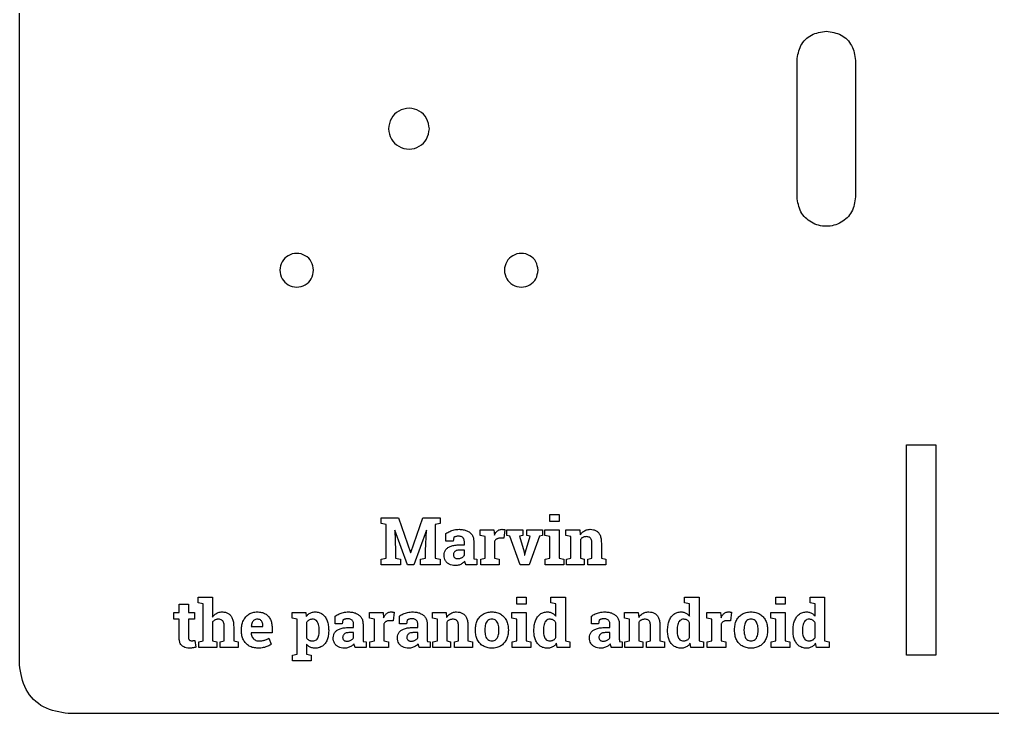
# Model space of a CAD drawing. Extents: x -215 to 205, y 28 to 519.
# Drawn here: x 5 to 104.7, y 149.5 to 220.7 of the extents above; entities that cross this region are included whole.
import ezdxf

# ---------------------------------------------------------------- set-up
doc = ezdxf.new("R2010")
doc.units = 0
doc.layers.add('Layer_1', color=7, linetype='CONTINUOUS')

msp = doc.modelspace()

# ---------------------------------------------------------------- linework, layer by layer
at = {"layer": 'Layer_1', "color": 7}
for points in [[(5.048302, 154.520596), (5.048302, 264.411701)], [(46.738792, 168.321379), (46.718952, 168.324681), (45.429109, 164.759421), (44.780881, 164.759421), (43.497651, 168.311453), (43.477811, 168.308151), (43.570413, 166.194792), (43.570413, 165.437421), (44.086352, 165.338203), (44.086352, 164.759427), (42.092054, 164.759427), (42.092054, 165.338203), (42.604686, 165.437421), (42.604686, 168.893542), (42.092054, 168.99276), (42.092054, 169.574844), (42.604686, 169.574844), (43.864763, 169.574844), (45.091769, 166.026119), (45.111609, 166.026119), (46.348535, 169.574844), (48.127859, 169.574844), (48.127859, 168.99276), (47.611923, 168.893542), (47.611923, 165.437421), (48.127859, 165.338203), (48.127859, 164.759427), (46.133561, 164.759427), (46.133561, 165.338203), (46.646192, 165.437421), (46.646192, 166.194792), (46.738792, 168.321379)], [(60.33176, 169.194504), (59.36603, 169.194504), (59.36603, 169.918802), (60.33176, 169.918802), (60.33176, 169.194504)], [(49.516917, 167.570626), (49.454078, 167.186979), (48.726472, 167.186979), (48.729774, 167.980729)], [(52.281812, 165.338203), (52.744834, 165.437421), (52.744834, 167.656613), (52.232203, 167.755834), (52.232203, 168.337917), (53.644417, 168.337917), (53.687411, 167.815363)], [(54.772203, 168.364381), (54.669677, 167.484641), (54.272802, 167.494575)], [(56.584597, 167.755834), (56.247254, 167.692994), (56.720196, 166.092267), (56.783036, 165.754921), (56.802876, 165.754921), (56.872331, 166.092267), (57.338658, 167.689687), (56.9947, 167.755834), (56.9947, 168.337917), (58.618581, 168.337917), (58.618581, 167.755834), (58.307694, 167.706225), (57.252668, 164.759427), (56.329934, 164.759427), (55.271601, 167.706225), (54.960716, 167.755834), (54.960716, 168.337917), (56.584594, 168.337917), (56.584597, 167.755834)], [(58.899703, 165.338203), (59.36603, 165.437421), (59.36603, 167.656613), (58.850094, 167.755834), (58.850094, 168.337917), (60.33176, 168.337917), (60.33176, 165.437421), (60.79478, 165.338203), (60.79478, 164.759427), (58.899703, 164.759427), (58.899703, 165.338203)], [(61.059363, 165.338203), (61.522385, 165.437421), (61.522385, 167.656613), (61.009754, 167.755834), (61.009754, 168.337917), (62.421969, 168.337917), (62.464962, 167.825286)], [(50.115536, 166.806642), (50.608321, 166.806642), (50.608321, 167.157213)], [(51.577354, 167.1506), (51.577354, 165.672238)], [(53.710562, 167.177075), (53.710562, 165.437438), (54.173584, 165.33822), (54.173584, 164.759444), (52.281812, 164.759444), (52.281812, 165.338203)], [(62.488113, 167.355651), (62.488113, 165.437421), (62.878376, 165.338203), (62.878376, 164.759427), (61.059363, 164.759427), (61.059363, 165.338203)], [(64.641161, 166.995155), (64.641161, 165.437421), (65.10418, 165.338203), (65.10418, 164.759427), (63.258712, 164.759427), (63.258712, 165.338203), (63.672126, 165.437421), (63.672126, 166.99185)], [(50.608321, 165.735078), (50.608321, 166.28078), (50.115536, 166.28078)], [(49.933635, 165.40435), (49.933635, 165.40435)], [(51.590618, 165.377892), (51.884968, 165.338203), (51.884968, 164.759427), (50.770379, 164.759427)], [(23.402541, 156.871536), (23.868869, 156.970754), (23.868869, 160.770834), (23.352932, 160.870052), (23.352932, 161.452135), (24.831291, 161.452135), (24.831291, 159.414844)], [(56.938478, 160.727838), (55.972751, 160.727838), (55.972751, 161.452135), (56.938478, 161.452135), (56.938478, 160.727838)], [(59.99111, 159.487604), (59.99111, 160.770834), (59.475171, 160.870052), (59.475171, 161.452135), (59.99111, 161.452135), (60.956837, 161.452135), (60.956837, 156.970754), (61.41986, 156.871536), (61.41986, 156.29276), (60.120094, 156.29276), (60.047334, 156.729322)], [(73.683296, 159.487604), (73.683296, 160.770834), (73.16736, 160.870052), (73.16736, 161.452135), (73.683296, 161.452135), (74.649026, 161.452135), (74.649026, 156.970754), (75.112046, 156.871536), (75.112046, 156.29276), (73.81228, 156.29276), (73.73952, 156.729322)], [(83.476187, 160.727838), (82.510459, 160.727838), (82.510459, 161.452135), (83.476187, 161.452135), (83.476187, 160.727838)], [(86.528818, 159.487604), (86.528818, 160.770834), (86.012879, 160.870052), (86.012879, 161.452135), (86.528818, 161.452135), (87.494546, 161.452135), (87.494546, 156.970754), (87.957568, 156.871536), (87.957568, 156.29276), (86.657802, 156.29276), (86.585042, 156.729322)], [(21.391708, 157.367626), (21.391708, 159.193251), (20.865849, 159.193251), (20.865849, 159.871248), (21.391708, 159.871248), (21.391708, 160.747681), (22.35413, 160.747683)], [(22.35413, 160.747683), (22.35413, 159.871251), (22.982515, 159.871251), (22.982515, 159.193254), (22.35413, 159.193254), (22.35413, 157.370937)], [(32.973844, 159.289167), (32.973844, 159.871251), (34.376135, 159.871251), (34.422437, 159.45453)], [(38.172905, 159.103959), (38.110068, 158.720312), (37.382462, 158.720312), (37.385764, 159.514062)], [(40.937802, 156.871536), (41.400821, 156.970754), (41.400821, 159.189947), (40.888193, 159.289167), (40.888193, 159.871251), (42.300405, 159.871251), (42.343401, 159.348697)], [(43.428193, 159.897715), (43.325667, 159.017974), (42.928792, 159.027909)], [(44.747802, 159.103959), (44.684962, 158.720312), (43.95736, 158.720312), (43.960662, 159.514062)], [(47.38702, 156.871536), (47.850042, 156.970754), (47.850042, 159.189947), (47.337411, 159.289167), (47.337411, 159.871251), (48.749626, 159.871251), (48.792619, 159.358619)], [(55.506421, 156.871536), (55.972751, 156.970754), (55.972751, 159.189947), (55.456812, 159.289167), (55.456812, 159.871251), (56.938478, 159.871251), (56.938478, 156.970754), (57.401501, 156.871536), (57.401501, 156.29276), (55.506421, 156.29276), (55.506421, 156.871536)], [(64.419571, 159.103959), (64.356735, 158.720312), (63.629129, 158.720312), (63.632431, 159.514062)], [(67.058792, 156.871536), (67.521812, 156.970754), (67.521812, 159.189947), (67.00918, 159.289167), (67.00918, 159.871251), (68.421395, 159.871251), (68.464389, 159.358619)], [(75.492385, 156.871536), (75.955405, 156.970754), (75.955405, 159.189947), (75.442776, 159.289167), (75.442776, 159.871251), (76.854988, 159.871251), (76.897985, 159.348697)], [(77.982776, 159.897715), (77.880251, 159.017974), (77.483376, 159.027909)], [(82.044129, 156.871536), (82.510459, 156.970754), (82.510459, 159.189947), (81.99452, 159.289167), (81.99452, 159.871251), (83.476187, 159.871251), (83.476187, 156.970754), (83.939209, 156.871536), (83.939209, 156.29276), (82.044129, 156.29276), (82.044129, 156.871536)], [(24.831291, 158.908828), (24.831291, 156.970754), (25.24801, 156.871536), (25.24801, 156.29276), (23.402541, 156.29276), (23.402541, 156.871536)], [(28.780198, 158.449113), (28.790121, 158.432575), (29.974131, 158.432575), (29.974131, 158.518565)], [(29.395355, 159.193251), (29.395354, 159.193254)], [(34.452203, 156.633411), (34.452203, 155.598229), (34.91853, 155.49901), (34.91853, 154.916927), (33.023453, 154.916927), (33.023453, 155.49901), (33.48978, 155.598229), (33.48978, 159.189947), (32.973844, 159.289167)], [(34.452203, 158.842683), (34.452203, 157.275026)], [(38.771526, 158.339975), (39.264312, 158.339975), (39.264312, 158.690546)], [(40.233342, 158.683933), (40.233342, 157.205572)], [(42.366552, 158.710409), (42.366552, 156.970771), (42.829571, 156.871553), (42.829571, 156.292777), (40.937802, 156.292777), (40.937802, 156.871536)], [(45.346421, 158.339975), (45.839209, 158.339975), (45.839209, 158.690546)], [(46.808239, 158.683933), (46.808239, 157.205572)], [(48.81577, 158.888985), (48.81577, 156.970754), (49.20603, 156.871536), (49.20603, 156.29276), (47.38702, 156.29276), (47.38702, 156.871536)], [(50.968818, 158.528488), (50.968818, 156.970754), (51.431837, 156.871536), (51.431837, 156.29276), (49.586369, 156.29276), (49.586369, 156.871536), (49.99978, 156.970754), (49.99978, 158.525183)], [(59.99111, 157.3081), (59.99111, 158.826145)], [(65.018193, 158.339975), (65.510978, 158.339975), (65.510978, 158.690546)], [(66.480008, 158.683933), (66.480008, 157.205572)], [(68.487542, 158.888985), (68.487542, 156.970754), (68.877802, 156.871536), (68.877802, 156.29276), (67.058792, 156.29276), (67.058792, 156.871536)], [(70.640587, 158.528488), (70.640587, 156.970754), (71.10361, 156.871536), (71.10361, 156.29276), (69.258139, 156.29276), (69.258139, 156.871536), (69.671552, 156.970754), (69.671552, 158.525183)], [(73.683296, 157.3081), (73.683296, 158.826145)], [(76.921135, 158.710409), (76.921135, 156.970771), (77.384155, 156.871553), (77.384155, 156.292777), (75.492385, 156.292777), (75.492385, 156.871536)], [(86.528818, 157.3081), (86.528818, 158.826145)], [(26.987645, 158.416042), (26.987645, 156.970754), (27.450666, 156.871536), (27.450666, 156.29276), (25.605198, 156.29276), (25.605198, 156.871536), (26.021916, 156.970754), (26.021916, 158.422655)], [(27.781395, 157.979479), (27.781395, 158.11177)], [(30.920015, 158.320129), (30.920015, 157.79427), (28.783505, 157.79427), (28.776889, 157.77443)], [(35.751969, 157.982786), (35.751969, 158.052238)], [(36.717696, 158.052238), (36.717696, 157.982786)], [(39.264312, 157.268411), (39.264312, 157.814113), (38.771526, 157.814113)], [(45.839209, 157.268411), (45.839209, 157.814113), (45.346421, 157.814113)], [(51.739417, 158.045626), (51.739417, 158.115078)], [(52.705145, 158.115078), (52.705145, 158.045626)], [(54.153738, 158.045626), (54.153738, 158.115078)], [(55.116161, 158.115078), (55.116161, 158.045626)], [(57.732228, 157.982786), (57.732228, 158.052238)], [(58.697959, 158.052238), (58.697959, 157.982786)], [(65.510978, 157.268411), (65.510978, 157.814113), (65.018193, 157.814113)], [(71.424417, 157.982786), (71.424417, 158.052238)], [(72.390145, 158.052238), (72.390145, 157.982786)], [(78.277126, 158.045626), (78.277126, 158.115078)], [(79.242853, 158.115078), (79.242853, 158.045626)], [(80.691446, 158.045626), (80.691446, 158.115078)], [(81.653869, 158.115078), (81.653869, 158.045626)], [(84.269937, 157.982786), (84.269937, 158.052238)], [(85.235667, 158.052238), (85.235667, 157.982786)], [(23.012281, 157.020363), (23.094963, 156.322526)], [(30.579363, 157.232033), (30.840639, 156.636722)], [(38.589626, 156.937683), (38.589626, 156.937683)], [(40.246606, 156.911225), (40.540955, 156.871536), (40.540955, 156.29276), (39.426369, 156.29276)], [(45.16452, 156.937683), (45.16452, 156.937683)], [(46.821503, 156.911225), (47.115853, 156.871536), (47.115853, 156.29276), (46.001264, 156.29276)], [(64.836292, 156.937683), (64.836292, 156.937683)], [(66.493273, 156.911225), (66.787622, 156.871536), (66.787622, 156.29276), (65.673036, 156.29276)], [(29.481343, 156.223311), (29.481343, 156.223308)], [(199.938459, 149.520595), (10.049252, 149.520595)]]:
    msp.add_lwpolyline(points, dxfattribs=at)
at = {"layer": 'Layer_1', "color": 5}
for points in [[(87.675937, 219.466144), (87.675937, 219.466144)], [(84.675938, 202.466144), (84.675938, 216.466144)], [(90.675937, 216.466144), (90.675937, 202.466144)], [(47.02545, 209.466138), (47.02545, 209.466138)], [(35.165456, 194.966139), (35.165456, 194.966139)], [(58.165438, 194.966139), (58.165438, 194.966139)], [(95.884681, 177.073592), (98.884681, 177.073592), (98.884681, 155.520594), (95.884681, 155.520594), (95.884681, 177.073592)]]:
    msp.add_lwpolyline(points, dxfattribs=at)
for points, knots in [([(84.675938, 216.466144), (84.757805, 216.992652), (84.91893, 218.028887), (86.113195, 219.223152), (87.14943, 219.384277), (87.675937, 219.466144)], [0, 0, 0, 0, 1.570488, 3.090924, 4.661411, 4.661411, 4.661411, 4.661411]), ([(87.675937, 219.466144), (88.202445, 219.384277), (89.23868, 219.223152), (90.432945, 218.028887), (90.59407, 216.992652), (90.675937, 216.466144)], [0, 0, 0, 0, 1.570488, 3.090924, 4.661411, 4.661411, 4.661411, 4.661411]), ([(47.02545, 209.466138), (46.96876, 209.096913), (46.85735, 208.371303), (46.028781, 207.571042), (44.945135, 207.277398), (43.849156, 207.570045), (43.049466, 208.370302), (42.756523, 209.464887), (43.051087, 210.558838), (43.84859, 211.359444), (44.945138, 211.656251), (46.029346, 211.358419), (46.855685, 210.557942), (46.968299, 209.833691), (47.02545, 209.466138)], [0, 0, 0, 0, 1.094806, 2.151542, 3.239651, 4.334547, 5.393112, 6.488014, 7.578623, 8.63876, 9.734234, 10.822925, 11.881236, 12.971749, 12.971749, 12.971749, 12.971749]), ([(90.675937, 202.466144), (90.59407, 201.936489), (90.432944, 200.894059), (89.23868, 199.745619), (87.675937, 199.324144), (86.113195, 199.745619), (84.91893, 200.894059), (84.757805, 201.936489), (84.675938, 202.466144)], [0, 0, 0, 0, 1.570486, 3.090923, 4.661411, 6.231899, 7.752335, 9.322822, 9.322822, 9.322822, 9.322822]), ([(35.165456, 194.966139), (35.118511, 194.66056), (35.026263, 194.060086), (34.341197, 193.397778), (33.444818, 193.15432), (32.538019, 193.396768), (31.876207, 194.059118), (31.633582, 194.963924), (31.877218, 195.867655), (32.538973, 196.525752), (33.444812, 196.76791), (34.340274, 196.524738), (35.025066, 195.866728), (35.118191, 195.269338), (35.165456, 194.966139)], [0, 0, 0, 0, 0.906141, 1.780601, 2.680039, 3.586275, 4.462561, 5.368796, 6.268235, 7.142688, 8.048828, 8.948169, 9.820793, 10.720137, 10.720137, 10.720137, 10.720137]), ([(58.165438, 194.966139), (58.118496, 194.660561), (58.026252, 194.060088), (57.341188, 193.397773), (56.444807, 193.15432), (55.53801, 193.396772), (54.876197, 194.059116), (54.633561, 194.963924), (54.877208, 195.867657), (55.538964, 196.525747), (56.4448, 196.76791), (57.340264, 196.524742), (58.025054, 195.866727), (58.118176, 195.269338), (58.165438, 194.966139)], [0, 0, 0, 0, 0.906139, 1.780595, 2.680045, 3.586269, 4.462559, 5.368796, 6.268237, 7.142694, 8.048822, 8.948174, 9.820794, 10.720136, 10.720136, 10.720136, 10.720136])]:
    msp.add_open_spline(points, degree=3, knots=knots, dxfattribs=at)
at = {"layer": 'Layer_1', "color": 7}
for points, knots in [([(48.729774, 167.980729), (48.790779, 168.019508), (48.915352, 168.098694), (49.119352, 168.19765), (49.337837, 168.286375), (49.572875, 168.355304), (49.823352, 168.395536), (50.133841, 168.410851), (50.48673, 168.383982), (50.856853, 168.275926), (51.168267, 168.09466), (51.408812, 167.84159), (51.55524, 167.514125), (51.569747, 167.275646), (51.577354, 167.1506)], [0, 0, 0, 0, 0.216705, 0.44251, 0.678992, 0.923628, 1.175551, 1.438099, 1.855105, 2.231072, 2.585256, 2.923795, 3.262567, 3.636023, 3.636023, 3.636023, 3.636023]), ([(50.608321, 167.157213), (50.605634, 167.21071), (50.600557, 167.311801), (50.549341, 167.451172), (50.463827, 167.563756), (50.343138, 167.645261), (50.190676, 167.69151), (50.04379, 167.702013), (49.915769, 167.697029), (49.817128, 167.684786), (49.727294, 167.663627), (49.647344, 167.636515), (49.576999, 167.607097), (49.536148, 167.5823), (49.516917, 167.570626)], [0, 0, 0, 0, 0.159973, 0.302293, 0.438048, 0.57759, 0.731686, 0.91061, 1.016896, 1.115828, 1.208306, 1.293198, 1.368978, 1.436387, 1.436387, 1.436387, 1.436387]), ([(53.687411, 167.815363), (53.716244, 167.873615), (53.771791, 167.985842), (53.88165, 168.132183), (54.00612, 168.251615), (54.147362, 168.340531), (54.304812, 168.393435), (54.432451, 168.405615), (54.523537, 168.403138), (54.577062, 168.39925), (54.631051, 168.392921), (54.682829, 168.384847), (54.729824, 168.37582), (54.758704, 168.368025), (54.772203, 168.364381)], [0, 0, 0, 0, 0.194653, 0.375011, 0.545804, 0.709675, 0.871436, 1.039528, 1.091173, 1.144781, 1.200459, 1.254199, 1.301981, 1.343914, 1.343914, 1.343914, 1.343914]), ([(54.272802, 167.494575), (54.228301, 167.493016), (54.14373, 167.490052), (54.024696, 167.462382), (53.921594, 167.416071), (53.834893, 167.351715), (53.762036, 167.272245), (53.727917, 167.209162), (53.710562, 167.177075)], [0, 0, 0, 0, 0.133345, 0.25341, 0.364078, 0.469991, 0.575369, 0.684457, 0.684457, 0.684457, 0.684457]), ([(62.464962, 167.825286), (62.505938, 167.883218), (62.586307, 167.996843), (62.735809, 168.140261), (62.901494, 168.25675), (63.084403, 168.342508), (63.282907, 168.393741), (63.532625, 168.411774), (63.81786, 168.383164), (64.113485, 168.267737), (64.354951, 168.069496), (64.528068, 167.783654), (64.626331, 167.414754), (64.63593, 167.143157), (64.641161, 166.995155)], [0, 0, 0, 0, 0.212475, 0.416738, 0.617872, 0.817781, 1.019392, 1.229169, 1.566437, 1.870646, 2.167962, 2.486595, 2.856843, 3.300207, 3.300207, 3.300207, 3.300207]), ([(63.672126, 166.99185), (63.669687, 167.064482), (63.665264, 167.19623), (63.619142, 167.3732), (63.535149, 167.50776), (63.412109, 167.595544), (63.259223, 167.644712), (63.105591, 167.656862), (62.964918, 167.648111), (62.848675, 167.62219), (62.741828, 167.578648), (62.64535, 167.519018), (62.558634, 167.445266), (62.511789, 167.385738), (62.488113, 167.355651)], [0, 0, 0, 0, 0.217594, 0.394691, 0.542431, 0.683438, 0.838404, 1.018874, 1.142649, 1.260192, 1.374494, 1.48709, 1.599253, 1.713869, 1.713869, 1.713869, 1.713869]), ([(50.654626, 165.133151), (50.614793, 165.090638), (50.534844, 165.005307), (50.392878, 164.898667), (50.236831, 164.807529), (50.063322, 164.738541), (49.872783, 164.698122), (49.631143, 164.683684), (49.354697, 164.707547), (49.065843, 164.802647), (48.829599, 164.964874), (48.651887, 165.183907), (48.547414, 165.455811), (48.516495, 165.756506), (48.553115, 166.062972), (48.696011, 166.338819), (48.934051, 166.553428), (49.256738, 166.704302), (49.660373, 166.793013), (49.955552, 166.801851), (50.115536, 166.806642)], [0, 0, 0, 0, 0.174489, 0.350227, 0.530337, 0.715436, 0.907776, 1.111993, 1.44004, 1.734286, 2.014041, 2.288223, 2.567559, 2.875041, 3.188051, 3.479954, 3.785997, 4.132272, 4.53741, 5.016837, 5.016837, 5.016837, 5.016837]), ([(50.115536, 166.28078), (50.052367, 166.278226), (49.934885, 166.273475), (49.773447, 166.226009), (49.64759, 166.144348), (49.557446, 166.040279), (49.501373, 165.920402), (49.485882, 165.796646), (49.497696, 165.681217), (49.537576, 165.581603), (49.605543, 165.501982), (49.696838, 165.444252), (49.809216, 165.409676), (49.89044, 165.406199), (49.933635, 165.40435)], [0, 0, 0, 0, 0.189193, 0.351865, 0.498022, 0.633125, 0.759901, 0.889174, 1.002377, 1.104946, 1.205989, 1.311132, 1.424973, 1.554277, 1.554277, 1.554277, 1.554277]), ([(49.933635, 165.40435), (49.980855, 165.406267), (50.073449, 165.410027), (50.207677, 165.442523), (50.330767, 165.494935), (50.440146, 165.562871), (50.53542, 165.641443), (50.584355, 165.704295), (50.608321, 165.735078)], [0, 0, 0, 0, 0.141498, 0.27747, 0.411588, 0.541203, 0.662811, 0.779545, 0.779545, 0.779545, 0.779545]), ([(51.577354, 165.672238), (51.577385, 165.654232), (51.577445, 165.618952), (51.578067, 165.567138), (51.578835, 165.517392), (51.580733, 165.469458), (51.584475, 165.423096), (51.58859, 165.39282), (51.590618, 165.377892)], [0, 0, 0, 0, 0.054019, 0.105837, 0.155455, 0.203269, 0.249731, 0.294921, 0.294921, 0.294921, 0.294921]), ([(50.770379, 164.759427), (50.761763, 164.779389), (50.744505, 164.819373), (50.72149, 164.880666), (50.700495, 164.942822), (50.682144, 165.005751), (50.666527, 165.069177), (50.658587, 165.111856), (50.654626, 165.133151)], [0, 0, 0, 0, 0.065216, 0.130633, 0.196347, 0.261993, 0.327234, 0.392205, 0.392205, 0.392205, 0.392205]), ([(24.831291, 159.414844), (24.869998, 159.467232), (24.946089, 159.570216), (25.086591, 159.69963), (25.241843, 159.804561), (25.412225, 159.881745), (25.595935, 159.928051), (25.83937, 159.945143), (26.128507, 159.914229), (26.436933, 159.787206), (26.688247, 159.570262), (26.868833, 159.261553), (26.972002, 158.865502), (26.982133, 158.574414), (26.987645, 158.416042)], [0, 0, 0, 0, 0.195041, 0.383416, 0.569728, 0.755168, 0.941665, 1.134827, 1.485091, 1.803993, 2.120571, 2.463096, 2.860688, 3.335139, 3.335139, 3.335139, 3.335139]), ([(27.781395, 158.11177), (27.789683, 158.279708), (27.805579, 158.601846), (27.957214, 159.053653), (28.201237, 159.434022), (28.530407, 159.728861), (28.942851, 159.910858), (29.240698, 159.928325), (29.395354, 159.937395)], [0, 0, 0, 0, 0.5025, 0.963898, 1.411158, 1.844552, 2.272098, 2.733872, 2.733872, 2.733872, 2.733872]), ([(29.395354, 159.937395), (29.545686, 159.929455), (29.8305, 159.914412), (30.223405, 159.763525), (30.535918, 159.512705), (30.761761, 159.17729), (30.898788, 158.769221), (30.912684, 158.475229), (30.920015, 158.320129)], [0, 0, 0, 0, 0.449476, 0.851559, 1.239516, 1.633463, 2.049023, 2.513076, 2.513076, 2.513076, 2.513076]), ([(34.422437, 159.45453), (34.458599, 159.503297), (34.529355, 159.598715), (34.658431, 159.7187), (34.800388, 159.816271), (34.95881, 159.887381), (35.133743, 159.929153), (35.39372, 159.94605), (35.725756, 159.904401), (36.091428, 159.722594), (36.372909, 159.419551), (36.574578, 159.029805), (36.698234, 158.563322), (36.710963, 158.229074), (36.717696, 158.052238)], [0, 0, 0, 0, 0.181814, 0.355736, 0.525849, 0.696585, 0.873592, 1.062259, 1.476399, 1.86145, 2.261943, 2.695458, 3.16692, 3.696557, 3.696557, 3.696557, 3.696557]), ([(37.385764, 159.514062), (37.44677, 159.552841), (37.571342, 159.632027), (37.775343, 159.730983), (37.993828, 159.819709), (38.228865, 159.888638), (38.479342, 159.92887), (38.789831, 159.944185), (39.142719, 159.917315), (39.512842, 159.809259), (39.824257, 159.627994), (40.064801, 159.374923), (40.211228, 159.047458), (40.225735, 158.80898), (40.233342, 158.683933)], [0, 0, 0, 0, 0.216705, 0.44251, 0.678992, 0.923628, 1.175551, 1.438099, 1.855103, 2.23107, 2.585256, 2.923795, 3.262565, 3.636022, 3.636022, 3.636022, 3.636022]), ([(42.343401, 159.348697), (42.372234, 159.406949), (42.427781, 159.519175), (42.537639, 159.665515), (42.662107, 159.78495), (42.803351, 159.873864), (42.960802, 159.926768), (43.088441, 159.938948), (43.179527, 159.936471), (43.233052, 159.932583), (43.287041, 159.926255), (43.338819, 159.918181), (43.385814, 159.909154), (43.414694, 159.901358), (43.428193, 159.897715)], [0, 0, 0, 0, 0.194653, 0.37501, 0.545802, 0.709675, 0.871436, 1.039528, 1.091173, 1.14478, 1.200459, 1.2542, 1.301981, 1.343915, 1.343915, 1.343915, 1.343915]), ([(43.960662, 159.514062), (44.021666, 159.552841), (44.146238, 159.632028), (44.350238, 159.730984), (44.568724, 159.819708), (44.803761, 159.888638), (45.054237, 159.92887), (45.364726, 159.944185), (45.717615, 159.917315), (46.087739, 159.809259), (46.399154, 159.627995), (46.639697, 159.374923), (46.786124, 159.047458), (46.800632, 158.80898), (46.808239, 158.683933)], [0, 0, 0, 0, 0.216703, 0.442509, 0.678992, 0.923628, 1.175549, 1.438096, 1.855102, 2.23107, 2.585256, 2.923794, 3.262565, 3.636021, 3.636021, 3.636021, 3.636021]), ([(48.792619, 159.358619), (48.833595, 159.416552), (48.913963, 159.530177), (49.063465, 159.673594), (49.229149, 159.790084), (49.412058, 159.875841), (49.610563, 159.927075), (49.860282, 159.945107), (50.145517, 159.916497), (50.441142, 159.80107), (50.682608, 159.60283), (50.855724, 159.316987), (50.953986, 158.948088), (50.963586, 158.67649), (50.968818, 158.528488)], [0, 0, 0, 0, 0.212475, 0.416737, 0.61787, 0.817779, 1.019392, 1.22917, 1.566438, 1.870646, 2.167963, 2.486595, 2.856843, 3.300207, 3.300207, 3.300207, 3.300207]), ([(51.739417, 158.115078), (51.747858, 158.283501), (51.764035, 158.606323), (51.919361, 159.058289), (52.169876, 159.437923), (52.513384, 159.732316), (52.947299, 159.906037), (53.426745, 159.953807), (53.906422, 159.906175), (54.341438, 159.733293), (54.685751, 159.439737), (54.936457, 159.060229), (55.09162, 158.607594), (55.107742, 158.28405), (55.116161, 158.115078)], [0, 0, 0, 0, 0.503887, 0.965819, 1.414115, 1.854584, 2.301199, 2.793413, 3.287428, 3.734853, 4.175014, 4.622849, 5.085304, 5.590837, 5.590837, 5.590837, 5.590837]), ([(57.732228, 158.052238), (57.738962, 158.229073), (57.751688, 158.56332), (57.875345, 159.02981), (58.077016, 159.419535), (58.358496, 159.722644), (58.724162, 159.904219), (59.051025, 159.945952), (59.30207, 159.929539), (59.465561, 159.890122), (59.616575, 159.823814), (59.754774, 159.733166), (59.882457, 159.621707), (59.954389, 159.532925), (59.99111, 159.487604)], [0, 0, 0, 0, 0.529637, 1.001099, 1.434615, 1.835106, 2.220157, 2.6343, 2.807505, 2.97315, 3.135981, 3.299779, 3.467321, 3.642041, 3.642041, 3.642041, 3.642041]), ([(63.632431, 159.514062), (63.693436, 159.552841), (63.818009, 159.632027), (64.022009, 159.730983), (64.240494, 159.819709), (64.475532, 159.888638), (64.726009, 159.92887), (65.036498, 159.944185), (65.389386, 159.917315), (65.759509, 159.809259), (66.070924, 159.627994), (66.311468, 159.374923), (66.457894, 159.047458), (66.472401, 158.80898), (66.480008, 158.683933)], [0, 0, 0, 0, 0.216705, 0.44251, 0.678992, 0.923628, 1.175551, 1.438099, 1.855103, 2.23107, 2.585256, 2.923795, 3.262565, 3.636022, 3.636022, 3.636022, 3.636022]), ([(68.464389, 159.358619), (68.505365, 159.416552), (68.585733, 159.530177), (68.735236, 159.673595), (68.900921, 159.790083), (69.083829, 159.875841), (69.282334, 159.927075), (69.532054, 159.945107), (69.817289, 159.916497), (70.112914, 159.80107), (70.35438, 159.60283), (70.527495, 159.316987), (70.625757, 158.948088), (70.635357, 158.67649), (70.640587, 158.528488)], [0, 0, 0, 0, 0.212475, 0.416738, 0.617872, 0.817781, 1.019393, 1.229172, 1.56644, 1.870649, 2.167965, 2.486597, 2.856845, 3.300208, 3.300208, 3.300208, 3.300208]), ([(71.424417, 158.052238), (71.431151, 158.229073), (71.443877, 158.56332), (71.567533, 159.02981), (71.769205, 159.419534), (72.050683, 159.722645), (72.416349, 159.904219), (72.743213, 159.945952), (72.994258, 159.929539), (73.157748, 159.890122), (73.308762, 159.823813), (73.446961, 159.733167), (73.574644, 159.621707), (73.646576, 159.532925), (73.683296, 159.487604)], [0, 0, 0, 0, 0.529637, 1.001099, 1.434615, 1.835105, 2.220156, 2.6343, 2.807504, 2.973149, 3.135979, 3.299778, 3.46732, 3.642039, 3.642039, 3.642039, 3.642039]), ([(76.897985, 159.348697), (76.926817, 159.406949), (76.982365, 159.519175), (77.092222, 159.665515), (77.216691, 159.78495), (77.357935, 159.873864), (77.515385, 159.926768), (77.643025, 159.938948), (77.73411, 159.936471), (77.787635, 159.932583), (77.841624, 159.926255), (77.893403, 159.918181), (77.940397, 159.909154), (77.969277, 159.901358), (77.982776, 159.897715)], [0, 0, 0, 0, 0.194653, 0.37501, 0.545802, 0.709675, 0.871436, 1.039528, 1.091173, 1.14478, 1.200459, 1.2542, 1.301981, 1.343915, 1.343915, 1.343915, 1.343915]), ([(78.277126, 158.115078), (78.285566, 158.283501), (78.301744, 158.606323), (78.457069, 159.058289), (78.707584, 159.437923), (79.051092, 159.732316), (79.485007, 159.906037), (79.964454, 159.953807), (80.444131, 159.906175), (80.879147, 159.733293), (81.223459, 159.439737), (81.474165, 159.060229), (81.629329, 158.607594), (81.64545, 158.28405), (81.653869, 158.115078)], [0, 0, 0, 0, 0.503887, 0.965819, 1.414115, 1.854584, 2.301199, 2.793413, 3.287428, 3.734853, 4.175014, 4.622849, 5.085304, 5.590837, 5.590837, 5.590837, 5.590837]), ([(84.269937, 158.052238), (84.27667, 158.229073), (84.289397, 158.56332), (84.413053, 159.02981), (84.614724, 159.419535), (84.896204, 159.722644), (85.26187, 159.904219), (85.588734, 159.945952), (85.839778, 159.929539), (86.003269, 159.890122), (86.154284, 159.823814), (86.292482, 159.733166), (86.420165, 159.621707), (86.492098, 159.532925), (86.528818, 159.487604)], [0, 0, 0, 0, 0.529637, 1.001099, 1.434615, 1.835106, 2.220157, 2.6343, 2.807505, 2.97315, 3.135981, 3.299779, 3.467321, 3.642041, 3.642041, 3.642041, 3.642041]), ([(26.021916, 158.422655), (26.019453, 158.506526), (26.015002, 158.658075), (25.969064, 158.860915), (25.885847, 159.015448), (25.762605, 159.118302), (25.608995, 159.176659), (25.453108, 159.190289), (25.310435, 159.181802), (25.191501, 159.157997), (25.084026, 159.117182), (24.988215, 159.061188), (24.902088, 158.992616), (24.854989, 158.936874), (24.831291, 158.908828)], [0, 0, 0, 0, 0.251335, 0.454142, 0.618663, 0.768076, 0.925197, 1.104281, 1.233336, 1.353225, 1.466683, 1.576511, 1.685067, 1.794992, 1.794992, 1.794992, 1.794992]), ([(29.395354, 159.193254), (29.33917, 159.189359), (29.230444, 159.181821), (29.080978, 159.108096), (28.963465, 158.988897), (28.874419, 158.83506), (28.809491, 158.65214), (28.790295, 158.5191), (28.780198, 158.449113)], [0, 0, 0, 0, 0.167656, 0.324449, 0.487118, 0.663139, 0.853873, 1.065576, 1.065576, 1.065576, 1.065576]), ([(29.974131, 158.518565), (29.971515, 158.582682), (29.966575, 158.703784), (29.917796, 158.872093), (29.838019, 159.012967), (29.721457, 159.120429), (29.567684, 159.183893), (29.455194, 159.190002), (29.395355, 159.193251)], [0, 0, 0, 0, 0.191936, 0.362526, 0.520403, 0.672068, 0.82942, 1.008261, 1.008261, 1.008261, 1.008261]), ([(35.751969, 158.052238), (35.748912, 158.157873), (35.743159, 158.356643), (35.686939, 158.634128), (35.596998, 158.867773), (35.465479, 159.053238), (35.27951, 159.167188), (35.092364, 159.192227), (34.932261, 159.18069), (34.805972, 159.151591), (34.694224, 159.101303), (34.597615, 159.032015), (34.514335, 158.946014), (34.473163, 158.877542), (34.452203, 158.842683)], [0, 0, 0, 0, 0.316585, 0.595709, 0.844784, 1.063802, 1.265162, 1.479686, 1.618398, 1.745944, 1.866331, 1.983446, 2.100797, 2.22249, 2.22249, 2.22249, 2.22249]), ([(39.264312, 158.690546), (39.261624, 158.744043), (39.256546, 158.845134), (39.205331, 158.984505), (39.119817, 159.09709), (38.999128, 159.178595), (38.846665, 159.224843), (38.699778, 159.235347), (38.571758, 159.230362), (38.473117, 159.218119), (38.383284, 159.19696), (38.303333, 159.169849), (38.232987, 159.14043), (38.192136, 159.115633), (38.172905, 159.103959)], [0, 0, 0, 0, 0.159973, 0.302293, 0.438048, 0.57759, 0.731686, 0.910612, 1.016897, 1.115828, 1.208305, 1.293198, 1.368979, 1.436389, 1.436389, 1.436389, 1.436389]), ([(42.928792, 159.027909), (42.884291, 159.026349), (42.79972, 159.023385), (42.680686, 158.995715), (42.577584, 158.949405), (42.490883, 158.885048), (42.418027, 158.805579), (42.383907, 158.742496), (42.366552, 158.710409)], [0, 0, 0, 0, 0.133345, 0.25341, 0.364078, 0.469991, 0.575369, 0.684457, 0.684457, 0.684457, 0.684457]), ([(45.839209, 158.690546), (45.836521, 158.744043), (45.831443, 158.845134), (45.780228, 158.984506), (45.694711, 159.097089), (45.574023, 159.178595), (45.421561, 159.224843), (45.274674, 159.235347), (45.146654, 159.230362), (45.048012, 159.218119), (44.958179, 159.19696), (44.878229, 159.169849), (44.807884, 159.14043), (44.767033, 159.115633), (44.747802, 159.103959)], [0, 0, 0, 0, 0.159973, 0.302294, 0.43805, 0.577591, 0.731687, 0.910611, 1.016897, 1.115829, 1.208307, 1.293199, 1.368979, 1.436388, 1.436388, 1.436388, 1.436388]), ([(49.99978, 158.525183), (49.997341, 158.597816), (49.992918, 158.729563), (49.946798, 158.906533), (49.862806, 159.041093), (49.739766, 159.128878), (49.586878, 159.178045), (49.433246, 159.190195), (49.292573, 159.181444), (49.176329, 159.155523), (49.069482, 159.111981), (48.973004, 159.052352), (48.886289, 158.978599), (48.839445, 158.919071), (48.81577, 158.888985)], [0, 0, 0, 0, 0.217594, 0.394691, 0.54243, 0.683437, 0.838404, 1.018876, 1.142651, 1.260194, 1.374496, 1.487092, 1.599254, 1.713869, 1.713869, 1.713869, 1.713869]), ([(54.153738, 158.115078), (54.150546, 158.214759), (54.144514, 158.40308), (54.085498, 158.666539), (53.991677, 158.890423), (53.85104, 159.069155), (53.65181, 159.175327), (53.426261, 159.202636), (53.201011, 159.175441), (53.002618, 159.069242), (52.863856, 158.89016), (52.772066, 158.666271), (52.714172, 158.402974), (52.70827, 158.214747), (52.705145, 158.115078)], [0, 0, 0, 0, 0.298658, 0.564236, 0.804935, 1.022542, 1.232207, 1.463573, 1.694578, 1.903276, 2.11971, 2.359673, 2.625011, 2.923645, 2.923645, 2.923645, 2.923645]), ([(59.99111, 158.826145), (59.96822, 158.862367), (59.923483, 158.93316), (59.837313, 159.022884), (59.740013, 159.095754), (59.629611, 159.149135), (59.5065, 159.180312), (59.348133, 159.19232), (59.161847, 159.167533), (58.974941, 159.053992), (58.846234, 158.867404), (58.760437, 158.633615), (58.70637, 158.356455), (58.700879, 158.157854), (58.697959, 158.052238)], [0, 0, 0, 0, 0.128272, 0.250699, 0.370756, 0.491313, 0.616051, 0.749304, 0.966733, 1.168093, 1.385348, 1.633064, 1.911752, 2.228294, 2.228294, 2.228294, 2.228294]), ([(65.510978, 158.690546), (65.508291, 158.744043), (65.503212, 158.845134), (65.451998, 158.984505), (65.366484, 159.09709), (65.245795, 159.178595), (65.093332, 159.224843), (64.946445, 159.235347), (64.818424, 159.230362), (64.719782, 159.218119), (64.629949, 159.196961), (64.549998, 159.169849), (64.479654, 159.14043), (64.438803, 159.115633), (64.419571, 159.103959)], [0, 0, 0, 0, 0.159973, 0.302293, 0.438048, 0.57759, 0.731686, 0.910612, 1.016897, 1.115829, 1.208308, 1.293199, 1.368979, 1.436389, 1.436389, 1.436389, 1.436389]), ([(69.671552, 158.525183), (69.669114, 158.597816), (69.66469, 158.729563), (69.618568, 158.906533), (69.534576, 159.041093), (69.411536, 159.128877), (69.258649, 159.178045), (69.105017, 159.190195), (68.964345, 159.181444), (68.848101, 159.155523), (68.741255, 159.111981), (68.644777, 159.052352), (68.558061, 158.978599), (68.511218, 158.919071), (68.487542, 158.888985)], [0, 0, 0, 0, 0.217594, 0.394691, 0.542431, 0.683438, 0.838404, 1.018874, 1.142649, 1.260192, 1.374494, 1.48709, 1.599252, 1.713867, 1.713867, 1.713867, 1.713867]), ([(73.683296, 158.826145), (73.660406, 158.862367), (73.615671, 158.93316), (73.529501, 159.022884), (73.432202, 159.095755), (73.3218, 159.149135), (73.198688, 159.180312), (73.04032, 159.19232), (72.854034, 159.167534), (72.667129, 159.053991), (72.538423, 158.867404), (72.452624, 158.633615), (72.398558, 158.356455), (72.393066, 158.157854), (72.390145, 158.052238)], [0, 0, 0, 0, 0.128271, 0.250698, 0.370754, 0.491311, 0.61605, 0.749305, 0.966733, 1.168092, 1.385347, 1.633063, 1.911751, 2.228293, 2.228293, 2.228293, 2.228293]), ([(77.483376, 159.027909), (77.438874, 159.026349), (77.354304, 159.023385), (77.235269, 158.995715), (77.132168, 158.949405), (77.045467, 158.885048), (76.97261, 158.805579), (76.93849, 158.742496), (76.921135, 158.710409)], [0, 0, 0, 0, 0.133345, 0.25341, 0.364078, 0.469991, 0.575369, 0.684457, 0.684457, 0.684457, 0.684457]), ([(80.691446, 158.115078), (80.688254, 158.214759), (80.682223, 158.40308), (80.623206, 158.666539), (80.529385, 158.890423), (80.388748, 159.069155), (80.189518, 159.175327), (79.963969, 159.202636), (79.738719, 159.175441), (79.540327, 159.069242), (79.401565, 158.89016), (79.309775, 158.666271), (79.251881, 158.402974), (79.245979, 158.214747), (79.242853, 158.115078)], [0, 0, 0, 0, 0.298658, 0.564236, 0.804935, 1.022542, 1.232207, 1.463573, 1.694578, 1.903276, 2.11971, 2.359673, 2.625011, 2.923645, 2.923645, 2.923645, 2.923645]), ([(86.528818, 158.826145), (86.505928, 158.862367), (86.461192, 158.93316), (86.375022, 159.022884), (86.277721, 159.095754), (86.16732, 159.149135), (86.044209, 159.180312), (85.885841, 159.19232), (85.699555, 159.167533), (85.51265, 159.053992), (85.383942, 158.867404), (85.298145, 158.633615), (85.244079, 158.356455), (85.238587, 158.157854), (85.235667, 158.052238)], [0, 0, 0, 0, 0.128272, 0.250699, 0.370756, 0.491313, 0.616051, 0.749304, 0.966733, 1.168093, 1.385348, 1.633064, 1.911752, 2.228294, 2.228294, 2.228294, 2.228294]), ([(29.481343, 156.223308), (29.319242, 156.232606), (29.008524, 156.250428), (28.577126, 156.424152), (28.22899, 156.706365), (27.969286, 157.071771), (27.807252, 157.507285), (27.790227, 157.818199), (27.781395, 157.979479)], [0, 0, 0, 0, 0.484541, 0.928775, 1.368959, 1.811819, 2.259303, 2.741613, 2.741613, 2.741613, 2.741613]), ([(28.776889, 157.77443), (28.786184, 157.699665), (28.804122, 157.555369), (28.886123, 157.355928), (29.005879, 157.187084), (29.1655, 157.055726), (29.364748, 156.977744), (29.576331, 156.95965), (29.778055, 156.968639), (29.956587, 156.988329), (30.116282, 157.025346), (30.266944, 157.080061), (30.421741, 157.147837), (30.525343, 157.203177), (30.579363, 157.232033)], [0, 0, 0, 0, 0.225192, 0.434619, 0.639306, 0.840892, 1.04571, 1.270754, 1.472624, 1.651413, 1.808784, 1.963068, 2.131644, 2.315312, 2.315312, 2.315312, 2.315312]), ([(36.717696, 157.982786), (36.710956, 157.81704), (36.698203, 157.503422), (36.574014, 157.066104), (36.370874, 156.701976), (36.088665, 156.42096), (35.726784, 156.253615), (35.401575, 156.215743), (35.147975, 156.230188), (34.979439, 156.264722), (34.824867, 156.322997), (34.684882, 156.404543), (34.557845, 156.507198), (34.487768, 156.59092), (34.452203, 156.633411)], [0, 0, 0, 0, 0.496303, 0.939086, 1.349761, 1.735422, 2.113181, 2.523134, 2.703937, 2.873987, 3.037103, 3.197229, 3.358219, 3.524126, 3.524126, 3.524126, 3.524126]), ([(34.452203, 157.275026), (34.473228, 157.242949), (34.514761, 157.179583), (34.598223, 157.101492), (34.695235, 157.039287), (34.807934, 156.994912), (34.936025, 156.96932), (35.098043, 156.959348), (35.283647, 156.980182), (35.468698, 157.076972), (35.601343, 157.240626), (35.689304, 157.450722), (35.743613, 157.703137), (35.749057, 157.885343), (35.751969, 157.982786)], [0, 0, 0, 0, 0.11472, 0.226617, 0.33982, 0.458725, 0.587696, 0.730002, 0.945125, 1.139444, 1.339775, 1.563756, 1.817734, 2.109711, 2.109711, 2.109711, 2.109711]), ([(39.310613, 156.666485), (39.270782, 156.623971), (39.190833, 156.53864), (39.048868, 156.432), (38.892821, 156.340862), (38.719312, 156.271875), (38.528773, 156.231456), (38.287133, 156.217018), (38.010687, 156.24088), (37.721833, 156.33598), (37.485589, 156.498208), (37.307877, 156.71724), (37.203405, 156.989144), (37.172485, 157.289839), (37.209105, 157.596306), (37.352002, 157.872153), (37.590042, 158.086761), (37.912728, 158.237635), (38.316363, 158.326347), (38.611542, 158.335185), (38.771526, 158.339975)], [0, 0, 0, 0, 0.174488, 0.350225, 0.530335, 0.715436, 0.907774, 1.111991, 1.440039, 1.734284, 2.014039, 2.288221, 2.567557, 2.875039, 3.188049, 3.479952, 3.785995, 4.132269, 4.537407, 5.016835, 5.016835, 5.016835, 5.016835]), ([(38.771526, 157.814113), (38.708358, 157.811559), (38.590875, 157.806808), (38.429436, 157.759342), (38.303577, 157.677682), (38.213435, 157.573612), (38.157363, 157.453735), (38.141868, 157.329979), (38.153686, 157.21455), (38.193566, 157.114936), (38.261533, 157.035315), (38.352828, 156.977585), (38.465205, 156.943009), (38.54643, 156.939532), (38.589626, 156.937683)], [0, 0, 0, 0, 0.189194, 0.351866, 0.498025, 0.633126, 0.759902, 0.889176, 1.002379, 1.104948, 1.205991, 1.311134, 1.424974, 1.554279, 1.554279, 1.554279, 1.554279]), ([(45.88551, 156.666485), (45.845678, 156.623971), (45.765729, 156.53864), (45.623764, 156.432001), (45.467718, 156.340861), (45.294208, 156.271875), (45.103668, 156.231456), (44.862028, 156.217018), (44.585582, 156.24088), (44.296729, 156.33598), (44.060486, 156.498208), (43.882774, 156.71724), (43.7783, 156.989144), (43.747379, 157.289839), (43.784, 157.596306), (43.926896, 157.872153), (44.164936, 158.086762), (44.487623, 158.237635), (44.891258, 158.326347), (45.186436, 158.335185), (45.346421, 158.339975)], [0, 0, 0, 0, 0.174489, 0.350226, 0.530335, 0.715436, 0.907776, 1.111993, 1.440041, 1.734285, 2.014039, 2.288222, 2.567558, 2.87504, 3.18805, 3.479953, 3.785996, 4.132271, 4.537409, 5.016836, 5.016836, 5.016836, 5.016836]), ([(45.346421, 157.814113), (45.283252, 157.811559), (45.16577, 157.806808), (45.004331, 157.759342), (44.878474, 157.677681), (44.78833, 157.573612), (44.732258, 157.453735), (44.716767, 157.329979), (44.728581, 157.21455), (44.768462, 157.114937), (44.836428, 157.035314), (44.927723, 156.977585), (45.0401, 156.943009), (45.121325, 156.939532), (45.16452, 156.937683)], [0, 0, 0, 0, 0.189193, 0.351865, 0.498022, 0.633125, 0.759901, 0.889174, 1.002377, 1.104946, 1.205988, 1.311131, 1.424972, 1.554276, 1.554276, 1.554276, 1.554276]), ([(55.116161, 158.045626), (55.10776, 157.876107), (55.091691, 157.551844), (54.936732, 157.098504), (54.685839, 156.719483), (54.34237, 156.427097), (53.909851, 156.254463), (53.430905, 156.206986), (52.951008, 156.254367), (52.514894, 156.426437), (52.16978, 156.71915), (51.918875, 157.098529), (51.763876, 157.551836), (51.747814, 157.876104), (51.739417, 158.045626)], [0, 0, 0, 0, 0.507182, 0.970159, 1.417535, 1.856543, 2.301718, 2.792062, 3.287884, 3.73612, 4.175972, 4.62335, 5.086327, 5.593508, 5.593508, 5.593508, 5.593508]), ([(52.705145, 158.045626), (52.708224, 157.943692), (52.714004, 157.752304), (52.771488, 157.486106), (52.863395, 157.262107), (53.004227, 157.085109), (53.204965, 156.981465), (53.430961, 156.954938), (53.656389, 156.981779), (53.853778, 157.086845), (53.99362, 157.263943), (54.086628, 157.487823), (54.144721, 157.753539), (54.150608, 157.944239), (54.153738, 158.045626)], [0, 0, 0, 0, 0.305422, 0.573452, 0.812233, 1.02702, 1.236871, 1.471435, 1.700746, 1.908431, 2.123806, 2.363459, 2.631069, 2.934853, 2.934853, 2.934853, 2.934853]), ([(60.047334, 156.729322), (60.009129, 156.677298), (59.934781, 156.576057), (59.799669, 156.44913), (59.651789, 156.347869), (59.488802, 156.275066), (59.311193, 156.231842), (59.050706, 156.214776), (58.721902, 156.253693), (58.359212, 156.420601), (58.07734, 156.701986), (57.875231, 157.066272), (57.751619, 157.503488), (57.738934, 157.817047), (57.732228, 157.982786)], [0, 0, 0, 0, 0.1933, 0.376172, 0.553056, 0.72874, 0.908688, 1.098297, 1.509891, 1.888149, 2.273413, 2.683633, 3.126264, 3.622552, 3.622552, 3.622552, 3.622552]), ([(58.697959, 157.982786), (58.700721, 157.885543), (58.70587, 157.704236), (58.757881, 157.453758), (58.84179, 157.245652), (58.972383, 157.083642), (59.158119, 156.989527), (59.341909, 156.969161), (59.501486, 156.979743), (59.62587, 157.008057), (59.737607, 157.056415), (59.836143, 157.123413), (59.923052, 157.207008), (59.968136, 157.273976), (59.99111, 157.3081)], [0, 0, 0, 0, 0.291382, 0.543279, 0.76326, 0.959586, 1.153132, 1.371092, 1.506293, 1.631975, 1.751787, 1.869301, 1.987801, 2.110923, 2.110923, 2.110923, 2.110923]), ([(65.55728, 156.666485), (65.517448, 156.623971), (65.4375, 156.53864), (65.295534, 156.432), (65.139487, 156.340862), (64.965978, 156.271875), (64.775438, 156.231456), (64.533798, 156.217018), (64.257352, 156.24088), (63.968499, 156.33598), (63.732256, 156.498208), (63.554544, 156.71724), (63.450071, 156.989144), (63.419152, 157.289839), (63.455772, 157.596306), (63.598667, 157.872152), (63.836706, 158.086763), (64.159394, 158.237635), (64.563029, 158.326347), (64.858208, 158.335185), (65.018193, 158.339975)], [0, 0, 0, 0, 0.174488, 0.350225, 0.530335, 0.715436, 0.907775, 1.111994, 1.44004, 1.734284, 2.014039, 2.288222, 2.567557, 2.875039, 3.188049, 3.479952, 3.785994, 4.132269, 4.537408, 5.016836, 5.016836, 5.016836, 5.016836]), ([(65.018193, 157.814113), (64.955024, 157.811559), (64.837542, 157.806808), (64.676103, 157.759342), (64.550244, 157.677682), (64.460102, 157.573612), (64.40403, 157.453735), (64.388535, 157.329979), (64.400352, 157.21455), (64.440233, 157.114936), (64.5082, 157.035315), (64.599494, 156.977585), (64.711872, 156.943009), (64.793097, 156.939532), (64.836292, 156.937683)], [0, 0, 0, 0, 0.189194, 0.351866, 0.498025, 0.633126, 0.759902, 0.889176, 1.002379, 1.104948, 1.205991, 1.311134, 1.424974, 1.554279, 1.554279, 1.554279, 1.554279]), ([(73.73952, 156.729322), (73.701316, 156.677298), (73.626969, 156.576057), (73.491856, 156.44913), (73.343975, 156.34787), (73.18099, 156.275066), (73.003382, 156.231842), (72.742895, 156.214776), (72.414091, 156.253693), (72.051401, 156.420601), (71.769529, 156.701986), (71.56742, 157.066272), (71.443808, 157.503488), (71.431122, 157.817047), (71.424417, 157.982786)], [0, 0, 0, 0, 0.1933, 0.376171, 0.553056, 0.728739, 0.908686, 1.098294, 1.509889, 1.888146, 2.273411, 2.683631, 3.126262, 3.62255, 3.62255, 3.62255, 3.62255]), ([(72.390145, 157.982786), (72.392907, 157.885543), (72.398058, 157.704236), (72.450067, 157.453758), (72.533976, 157.245651), (72.664569, 157.083642), (72.850307, 156.989527), (73.034097, 156.969161), (73.193673, 156.979743), (73.318058, 157.008057), (73.429796, 157.056414), (73.528332, 157.123413), (73.61524, 157.207008), (73.660323, 157.273976), (73.683296, 157.3081)], [0, 0, 0, 0, 0.291382, 0.543279, 0.76326, 0.959585, 1.153132, 1.371094, 1.506294, 1.631975, 1.751789, 1.869303, 1.987803, 2.110923, 2.110923, 2.110923, 2.110923]), ([(81.653869, 158.045626), (81.645469, 157.876107), (81.629399, 157.551844), (81.474441, 157.098504), (81.223547, 156.719483), (80.880078, 156.427097), (80.447559, 156.254463), (79.968613, 156.206986), (79.488716, 156.254367), (79.052603, 156.426437), (78.707488, 156.71915), (78.456583, 157.098529), (78.301584, 157.551836), (78.285522, 157.876104), (78.277126, 158.045626)], [0, 0, 0, 0, 0.507182, 0.970159, 1.417535, 1.856543, 2.301718, 2.792062, 3.287884, 3.73612, 4.175972, 4.62335, 5.086327, 5.593508, 5.593508, 5.593508, 5.593508]), ([(79.242853, 158.045626), (79.245932, 157.943692), (79.251712, 157.752304), (79.309196, 157.486106), (79.401103, 157.262107), (79.541935, 157.085109), (79.742673, 156.981465), (79.968669, 156.954938), (80.194097, 156.981779), (80.391487, 157.086845), (80.531328, 157.263943), (80.624337, 157.487823), (80.68243, 157.753539), (80.688317, 157.944239), (80.691446, 158.045626)], [0, 0, 0, 0, 0.305422, 0.573452, 0.812233, 1.02702, 1.236871, 1.471435, 1.700746, 1.908431, 2.123806, 2.363459, 2.631069, 2.934853, 2.934853, 2.934853, 2.934853]), ([(86.585042, 156.729322), (86.546838, 156.677298), (86.47249, 156.576057), (86.337378, 156.44913), (86.189497, 156.347869), (86.02651, 156.275066), (85.848901, 156.231842), (85.588414, 156.214776), (85.259611, 156.253693), (84.89692, 156.420601), (84.615049, 156.701986), (84.41294, 157.066272), (84.289327, 157.503488), (84.276642, 157.817047), (84.269937, 157.982786)], [0, 0, 0, 0, 0.1933, 0.376172, 0.553056, 0.72874, 0.908688, 1.098297, 1.509891, 1.888149, 2.273413, 2.683633, 3.126264, 3.622552, 3.622552, 3.622552, 3.622552]), ([(85.235667, 157.982786), (85.238429, 157.885543), (85.243578, 157.704236), (85.295589, 157.453758), (85.379498, 157.245652), (85.510091, 157.083642), (85.695828, 156.989527), (85.879618, 156.969161), (86.039194, 156.979743), (86.163579, 157.008057), (86.275316, 157.056415), (86.373851, 157.123413), (86.460761, 157.207008), (86.505845, 157.273976), (86.528818, 157.3081)], [0, 0, 0, 0, 0.291382, 0.543279, 0.76326, 0.959586, 1.153132, 1.371092, 1.506293, 1.631975, 1.751787, 1.869301, 1.987801, 2.110923, 2.110923, 2.110923, 2.110923]), ([(23.094963, 156.322526), (23.059167, 156.312065), (22.988243, 156.291336), (22.881113, 156.266747), (22.773753, 156.247024), (22.663723, 156.233113), (22.548887, 156.225098), (22.367509, 156.220548), (22.132521, 156.239222), (21.865464, 156.330816), (21.64789, 156.489294), (21.492631, 156.722172), (21.404812, 157.024196), (21.396326, 157.246591), (21.391708, 157.367626)], [0, 0, 0, 0, 0.111859, 0.221634, 0.329571, 0.439215, 0.554166, 0.674728, 0.983633, 1.255791, 1.511483, 1.776495, 2.080037, 2.442505, 2.442505, 2.442505, 2.442505]), ([(22.35413, 157.370937), (22.355588, 157.328872), (22.35824, 157.25234), (22.385554, 157.149117), (22.435065, 157.071359), (22.502709, 157.019914), (22.583055, 156.989236), (22.662516, 156.982801), (22.733197, 156.984691), (22.791132, 156.987179), (22.845146, 156.991823), (22.898381, 156.998968), (22.95409, 157.008328), (22.9924, 157.016251), (23.012281, 157.020363)], [0, 0, 0, 0, 0.12604, 0.229316, 0.316359, 0.397287, 0.479998, 0.570941, 0.634337, 0.69228, 0.744846, 0.79692, 0.853376, 0.914275, 0.914275, 0.914275, 0.914275]), ([(30.840639, 156.636722), (30.787471, 156.598379), (30.676096, 156.518059), (30.481803, 156.422115), (30.263111, 156.336477), (30.020063, 156.270604), (29.756501, 156.23038), (29.574766, 156.225711), (29.481343, 156.223311)], [0, 0, 0, 0, 0.196361, 0.41133, 0.647684, 0.900319, 1.165137, 1.445282, 1.445282, 1.445282, 1.445282]), ([(38.589626, 156.937683), (38.636844, 156.939601), (38.729438, 156.943361), (38.863665, 156.975856), (38.986757, 157.028267), (39.096136, 157.096205), (39.19141, 157.174776), (39.240345, 157.237628), (39.264312, 157.268411)], [0, 0, 0, 0, 0.141496, 0.277468, 0.411588, 0.541201, 0.66281, 0.779545, 0.779545, 0.779545, 0.779545]), ([(39.426369, 156.29276), (39.417753, 156.312722), (39.400495, 156.352706), (39.37748, 156.413999), (39.356486, 156.476155), (39.338134, 156.539085), (39.322517, 156.602511), (39.314576, 156.64519), (39.310613, 156.666485)], [0, 0, 0, 0, 0.065216, 0.130633, 0.196347, 0.261993, 0.327234, 0.392205, 0.392205, 0.392205, 0.392205]), ([(40.233342, 157.205572), (40.233372, 157.187565), (40.233433, 157.152286), (40.234054, 157.100471), (40.234822, 157.050726), (40.23672, 157.002791), (40.240462, 156.95643), (40.244577, 156.926153), (40.246606, 156.911225)], [0, 0, 0, 0, 0.054019, 0.105837, 0.155455, 0.203269, 0.249731, 0.294921, 0.294921, 0.294921, 0.294921]), ([(45.16452, 156.937683), (45.211739, 156.939601), (45.304333, 156.943361), (45.438561, 156.975856), (45.561652, 157.028268), (45.671031, 157.096205), (45.766306, 157.174776), (45.815241, 157.237628), (45.839209, 157.268411)], [0, 0, 0, 0, 0.141498, 0.27747, 0.411588, 0.541203, 0.662812, 0.779547, 0.779547, 0.779547, 0.779547]), ([(46.001264, 156.29276), (45.992654, 156.312722), (45.975406, 156.35271), (45.952382, 156.413999), (45.931379, 156.476154), (45.913029, 156.539085), (45.897412, 156.60251), (45.889472, 156.64519), (45.88551, 156.666485)], [0, 0, 0, 0, 0.065211, 0.13063, 0.196346, 0.261992, 0.327234, 0.392204, 0.392204, 0.392204, 0.392204]), ([(46.808239, 157.205572), (46.80827, 157.187565), (46.80833, 157.152286), (46.808952, 157.100471), (46.80972, 157.050726), (46.811618, 157.002791), (46.815359, 156.95643), (46.819474, 156.926153), (46.821503, 156.911225)], [0, 0, 0, 0, 0.054019, 0.105837, 0.155455, 0.203269, 0.249731, 0.294921, 0.294921, 0.294921, 0.294921]), ([(64.836292, 156.937683), (64.883511, 156.939601), (64.976104, 156.943361), (65.110332, 156.975856), (65.233424, 157.028267), (65.342802, 157.096205), (65.438076, 157.174776), (65.487011, 157.237628), (65.510978, 157.268411)], [0, 0, 0, 0, 0.141496, 0.277468, 0.411588, 0.541201, 0.66281, 0.779545, 0.779545, 0.779545, 0.779545]), ([(65.673036, 156.29276), (65.66442, 156.312722), (65.647162, 156.352706), (65.624147, 156.413999), (65.603152, 156.476155), (65.584801, 156.539085), (65.569184, 156.602511), (65.561242, 156.64519), (65.55728, 156.666485)], [0, 0, 0, 0, 0.065216, 0.130633, 0.196347, 0.261993, 0.327234, 0.392205, 0.392205, 0.392205, 0.392205]), ([(66.480008, 157.205572), (66.480039, 157.187565), (66.480099, 157.152286), (66.480721, 157.100471), (66.481489, 157.050726), (66.483387, 157.002791), (66.487129, 156.95643), (66.491244, 156.926153), (66.493273, 156.911225)], [0, 0, 0, 0, 0.054019, 0.105837, 0.155455, 0.203269, 0.249731, 0.294921, 0.294921, 0.294921, 0.294921]), ([(10.049252, 149.520595), (9.171587, 149.657029), (7.444299, 149.92554), (5.453411, 151.915913), (5.184785, 153.643069), (5.048302, 154.520596)], [0, 0, 0, 0, 2.617943, 5.152245, 7.769758, 7.769758, 7.769758, 7.769758])]:
    msp.add_open_spline(points, degree=3, knots=knots, dxfattribs=at)

doc.saveas('drawing.dxf')
